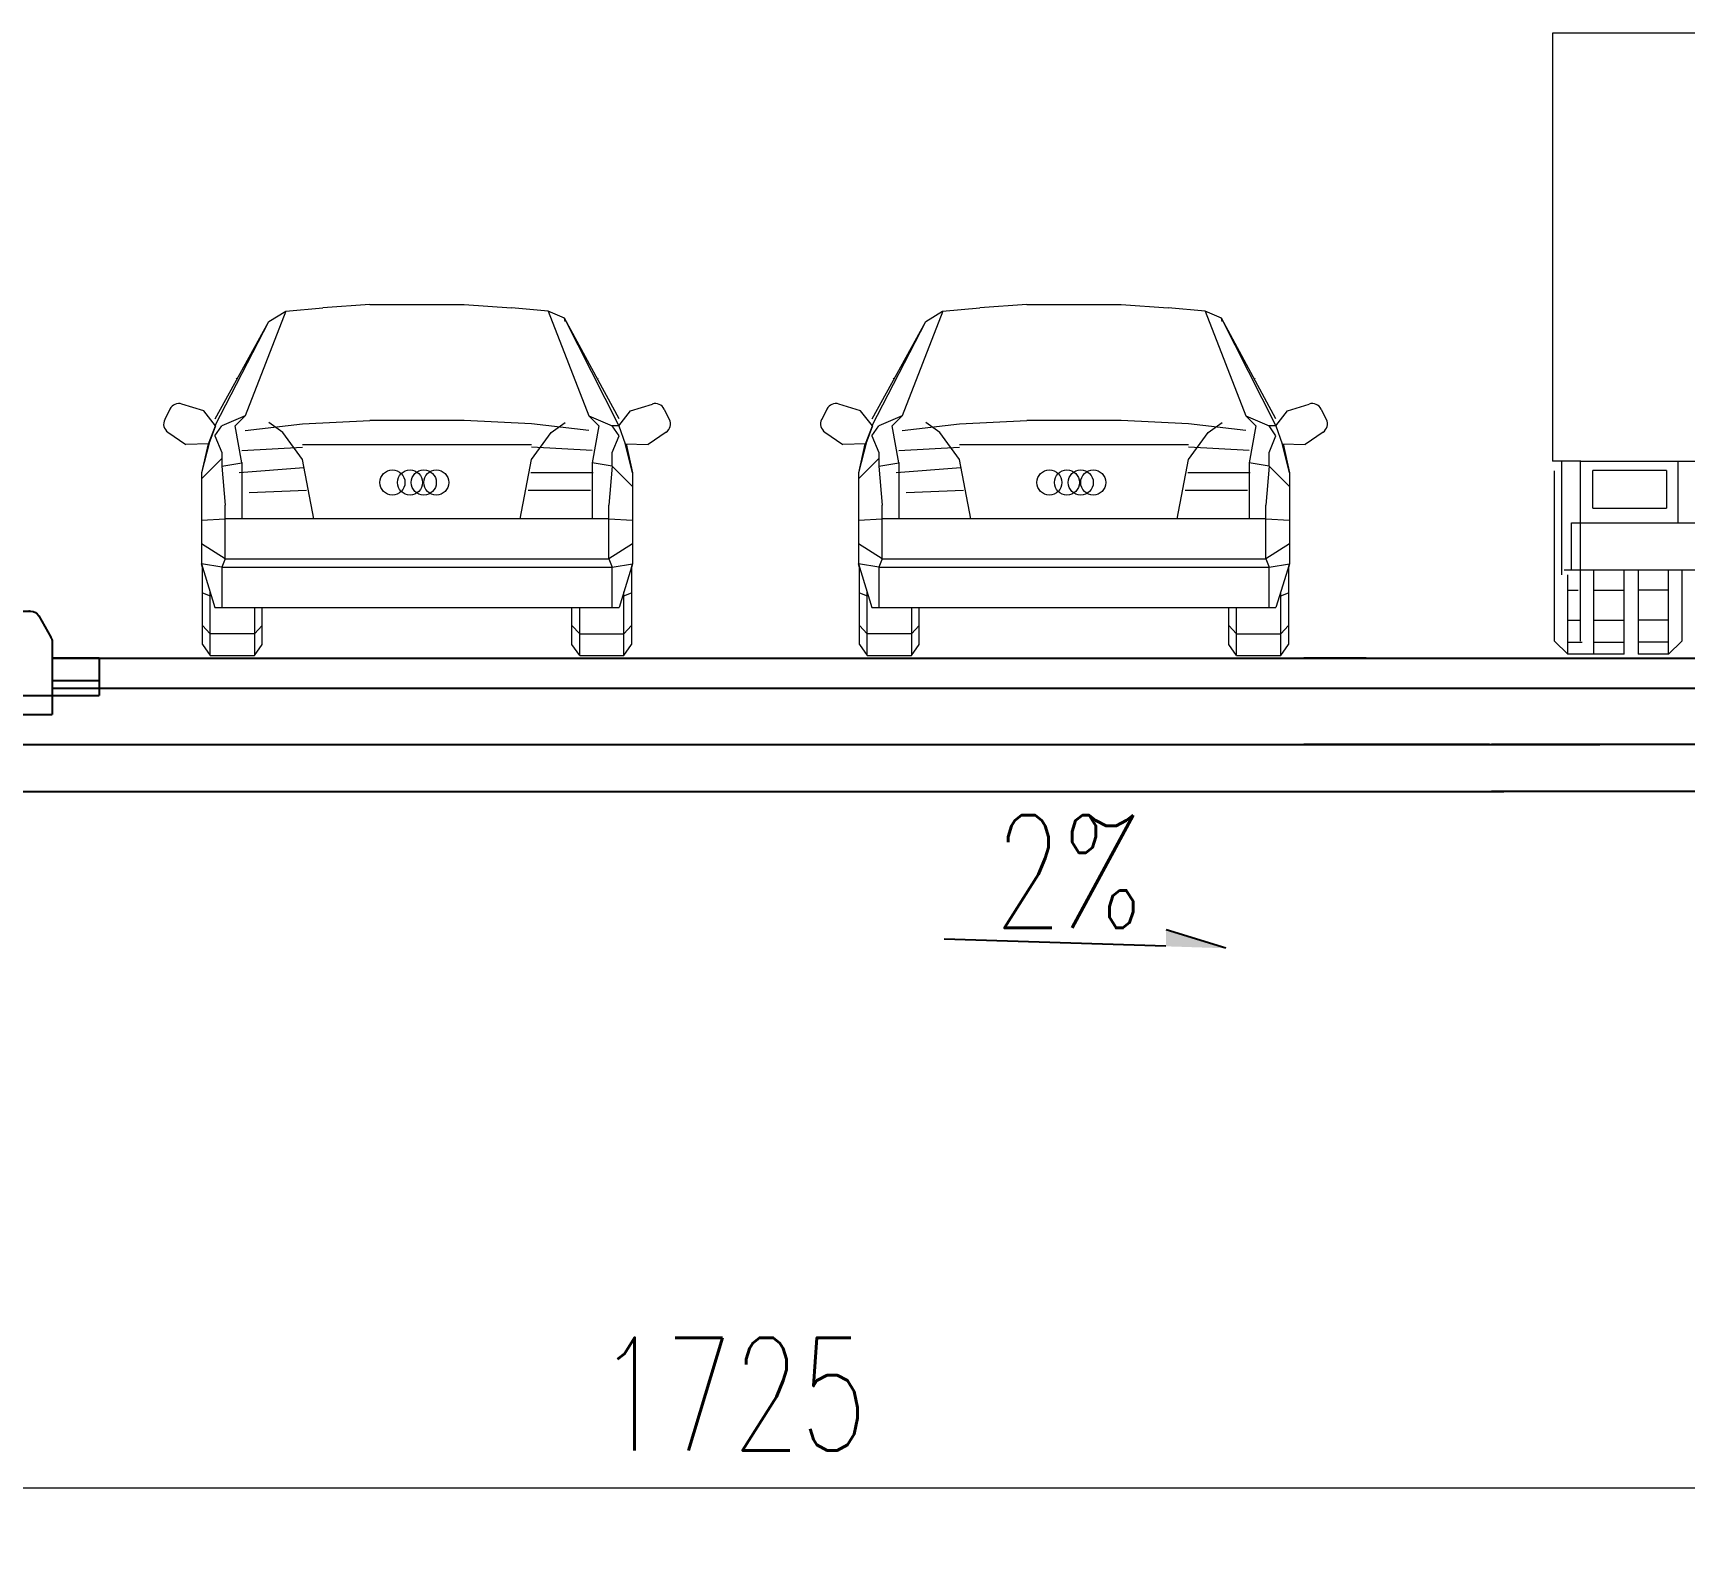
# Model space of a CAD drawing. Extents: x -1568 to -728, y -1287 to -990.
# Drawn here: x -906.44 to -862.44, y -1190.68 to -1149.93 of the extents above; entities that cross this region are included whole.
import ezdxf

# ---------------------------------------------------------------- set-up
doc = ezdxf.new("R2010")
doc.units = 0
doc.header["$LTSCALE"] = 5
doc.layers.get('0').update_dxf_attribs({"linetype": 'CONTINUOUS'})
doc.layers.get('Defpoints').update_dxf_attribs({"linetype": 'CONTINUOUS'})
doc.layers.add('PP-COM', color=7, linetype='CONTINUOUS')
doc.layers.add('文字', color=7, linetype='CONTINUOUS')
doc.layers.add('标注', color=4, linetype='CONTINUOUS', lineweight=15)
doc.layers.add('车人', color=7, linetype='CONTINUOUS', lineweight=9)
doc.styles.get("Standard").update_dxf_attribs({"font": 'simplex1.shx', "width": 0.7, "bigfont": 'hztxt.shx'})
doc.dimstyles.new('比例1：200', dxfattribs={"dimtxt": 3, "dimasz": 2, "dimexe": 2, "dimexo": 1, "dimgap": 1, "dimtad": 1, "dimlfac": 20, "dimzin": 13, "dimdsep": 46, "dimtxsty": 'Standard', "dimcen": -0.09, "dimclrd": 256, "dimclre": 256, "dimclrt": 7, "dimaunit": 1, "dimadec": 0, "dimazin": 2, "dimtfac": 0.0005, "dimtix": 1, "dimtmove": 2, "dimatfit": 3, "dimfxl": 0, "dimtolj": 1, "dimtzin": 13, "dimlwd": -1, "dimlwe": -1, "dimarcsym": 0})

# ---------------------------------------------------------------- blocks, each defined once
blk = doc.blocks.new('cs2')
for p, q in [((4729.919, 1071.662), (4729.598, 1071.096)), ((4730.588, 1071.789), (4730.136, 1071.789)), ((4730.588, 1071.789), (4730.588, 1069.539)), ((4729.565, 1070.973), (4729.565, 1069.039)), ((4730.588, 1069.539), (4729.565, 1069.539))]:
    blk.add_line(p, q)
for centre, start, end in [((4730.136, 1071.539), 90, 150.42), ((4729.815, 1070.973), 150.42, 180)]:
    blk.add_arc(centre, 0.25, start, end)
blk.add_point((4730.18, 1071.789))
blk = doc.blocks.new('car')
at = {"layer": '车人', "color": 143}
for p, q in [((-0.875, 2.294), (-0.628, 2.316)), ((-0.314, 2.338), (-0.628, 2.316)), ((-0.314, 2.338), (0.314, 2.338)), ((0.314, 2.338), (0.628, 2.316)), ((0.874, 2.294), (0.628, 2.316)), ((-1.345, 1.576), (-0.987, 2.226)), ((-1.344, 1.533), (-0.987, 2.226)), ((-0.874, 2.294), (-1.144, 1.598)), ((-0.987, 2.226), (-0.875, 2.294)), ((0.982, 2.248), (0.874, 2.294)), ((0.874, 2.294), (1.144, 1.598)), ((0.987, 2.226), (0.982, 2.248)), ((1.344, 1.533), (0.982, 2.248)), ((1.345, 1.576), (0.982, 2.248)), ((-1.201, 1.848), (-1.204, 1.843)), ((1.201, 1.848), (1.204, 1.843)), ((-1.421, 1.63), (-1.567, 1.675)), ((1.421, 1.63), (1.567, 1.675)), ((-1.646, 1.641), (-1.68, 1.572)), ((-1.343, 1.531), (-1.421, 1.63)), ((-1.144, 1.598), (-1.3, 1.531)), ((-1.211, 1.531), (-1.144, 1.598)), ((-1.144, 1.499), (-0.762, 1.544)), ((-0.894, 1.486), (-0.987, 1.553)), ((-0.762, 1.544), (-0.314, 1.566)), ((0.314, 1.566), (-0.314, 1.566)), ((0.762, 1.544), (0.314, 1.566)), ((1.144, 1.499), (0.762, 1.544)), ((0.894, 1.486), (0.987, 1.553)), ((1.211, 1.531), (1.144, 1.598)), ((1.144, 1.598), (1.3, 1.531)), ((1.343, 1.531), (1.421, 1.63)), ((1.646, 1.641), (1.68, 1.572)), ((-1.659, 1.488), (-1.54, 1.406)), ((-1.388, 1.411), (-1.343, 1.531)), ((-1.343, 1.531), (-1.387, 1.411)), ((-1.346, 1.463), (-1.3, 1.531)), ((-1.346, 1.463), (-1.3, 1.352)), ((-1.166, 1.284), (-1.211, 1.531)), ((-0.762, 1.306), (-0.894, 1.486)), ((0.762, 1.306), (0.894, 1.486)), ((1.211, 1.531), (1.166, 1.284)), ((1.345, 1.463), (1.3, 1.531)), ((1.343, 1.531), (1.3, 1.531)), ((1.3, 1.352), (1.345, 1.463)), ((1.343, 1.531), (1.387, 1.411)), ((1.659, 1.488), (1.54, 1.406)), ((-1.387, 1.411), (-1.54, 1.406)), ((-1.383, 1.424), (-1.435, 1.217)), ((-1.392, 1.41), (-1.435, 1.217)), ((-1.3, 1.352), (-1.3, 1.262)), ((-1.166, 1.367), (-0.762, 1.389)), ((-0.762, 1.406), (0.762, 1.406)), ((1.166, 1.367), (0.762, 1.389)), ((1.3, 1.262), (1.3, 1.352)), ((1.435, 1.217), (1.383, 1.424)), ((1.387, 1.411), (1.54, 1.406)), ((1.392, 1.41), (1.435, 1.217)), ((-1.3, 1.312), (-1.435, 1.177)), ((-1.435, 1.217), (-1.435, 0.612)), ((-1.3, 1.262), (-1.166, 1.284)), ((-1.3, 1.262), (-1.278, 1.003)), ((-1.166, 1.286), (-1.166, 0.912)), ((-0.687, 0.912), (-0.763, 1.306)), ((0.686, 0.912), (0.762, 1.306)), ((1.166, 1.286), (1.166, 0.912)), ((1.3, 1.262), (1.166, 1.284)), ((1.3, 1.262), (1.278, 1.003)), ((1.3, 1.262), (1.435, 1.127)), ((1.435, 1.217), (1.435, 0.612)), ((-1.278, 0.645), (-1.278, 1.003)), ((1.278, 0.645), (1.278, 1.003)), ((-1.435, 0.902), (-1.278, 0.912)), ((1.278, 0.912), (-1.278, 0.912)), ((1.278, 0.912), (1.435, 0.902)), ((-1.278, 0.645), (-1.435, 0.745)), ((1.435, 0.745), (1.278, 0.645)), ((-1.3, 0.589), (-1.435, 0.612)), ((-1.435, 0.612), (-1.428, 0.587)), ((-1.429, 0.587), (-1.435, 0.612)), ((-1.435, 0.612), (-1.346, 0.32)), ((-1.429, 0.074), (-1.429, 0.59)), ((-1.278, 0.645), (-1.3, 0.589)), ((-1.3, 0.589), (-1.3, 0.32)), ((-1.3, 0.589), (1.3, 0.589)), ((-1.278, 0.645), (1.278, 0.645)), ((1.278, 0.645), (1.3, 0.589)), ((1.3, 0.589), (1.435, 0.612)), ((1.3, 0.32), (1.3, 0.589)), ((1.435, 0.612), (1.345, 0.32)), ((1.435, 0.612), (1.428, 0.587)), ((1.428, 0.59), (1.428, 0.074)), ((1.429, 0.587), (1.435, 0.612)), ((-1.429, 0.419), (-1.378, 0.398)), ((-1.378, 0), (-1.378, 0.424)), ((-1.369, 0.398), (-1.378, 0.398)), ((1.377, 0.398), (1.369, 0.398)), ((1.377, 0), (1.377, 0.424)), ((1.377, 0.398), (1.428, 0.419)), ((-1.346, 0.32), (1.345, 0.32)), ((-1.083, 0.32), (-1.083, 0)), ((-1.032, 0.074), (-1.032, 0.32)), ((1.031, 0.074), (1.031, 0.32)), ((1.083, 0), (1.083, 0.32)), ((-1.429, 0.2), (-1.378, 0.146)), ((-1.083, 0.146), (-1.378, 0.146)), ((-1.032, 0.2), (-1.083, 0.146)), ((1.031, 0.2), (1.083, 0.146)), ((1.083, 0.146), (1.377, 0.146)), ((1.428, 0.2), (1.377, 0.146)), ((-1.429, 0.074), (-1.378, 0)), ((-1.378, 0), (-1.083, 0)), ((-1.083, 0), (-1.032, 0.074)), ((1.083, 0), (1.031, 0.074)), ((1.083, 0), (1.377, 0)), ((1.377, 0), (1.428, 0.074))]:
    blk.add_line(p, q, dxfattribs=at)
at = {"layer": '车人', "color": 143, "linetype": 'Continuous'}
for p, q in [((-1.185, 1.219), (-0.753, 1.252)), ((0.758, 1.219), (1.173, 1.219)), ((-1.118, 1.086), (-0.737, 1.103)), ((0.741, 1.103), (1.156, 1.103))]:
    blk.add_line(p, q, dxfattribs=at)
at = {"layer": '车人', "color": 143}
for centre in [(-0.164, 1.153), (-0.047, 1.153), (0.045, 1.153), (0.128, 1.153)]:
    blk.add_circle(centre, 0.0833, dxfattribs=at)
for centre, start, end in [((-1.586, 1.612), 72.6944, 153.6733), ((1.586, 1.612), 26.3267, 107.3056), ((-1.621, 1.543), 153.6733, 235.4221), ((1.621, 1.543), 304.5779, 26.3267)]:
    blk.add_arc(centre, 0.0667, start, end, dxfattribs=at)
blk = doc.blocks.new('carb')
at = {"layer": '车人', "color": 143}
for p, q in [((-1.517, 4.136), (-1.517, 1.286)), ((1.518, 4.136), (-1.517, 4.136)), ((1.518, 4.136), (1.518, 1.286)), ((-1.328, 1.286), (-1.517, 1.286)), ((-1.504, 0.087), (-1.504, 1.22)), ((-1.454, 0.528), (-1.454, 1.286)), ((-1.33, 0.087), (-1.33, 1.286)), ((-0.758, 1.223), (-1.248, 1.223)), ((-1.248, 0.971), (-1.248, 1.223)), ((-0.758, 1.223), (-0.758, 0.971)), ((-0.68, 0.875), (-0.68, 1.286)), ((-0.537, 1.286), (-0.537, 1.018)), ((0.537, 1.018), (0.537, 1.286)), ((0.68, 0.875), (0.68, 1.286)), ((0.759, 1.223), (0.759, 0.971)), ((0.759, 1.223), (1.249, 1.223)), ((1.249, 1.223), (1.249, 0.971)), ((1.328, 0.087), (1.328, 1.286)), ((1.518, 1.286), (1.329, 1.286)), ((1.455, 0.528), (1.455, 1.286)), ((1.504, 0.087), (1.504, 1.22)), ((-0.537, 1.018), (0.537, 1.018)), ((-1.248, 0.971), (-0.758, 0.971)), ((0.759, 0.971), (1.249, 0.971)), ((-1.391, 0.875), (1.391, 0.875)), ((-1.391, 0.559), (-1.391, 0.875)), ((-1.331, 0.875), (-1.329, 0.878)), ((1.33, 0.878), (1.332, 0.875)), ((1.391, 0.559), (1.391, 0.875)), ((1.44, 0.559), (-1.44, 0.559)), ((-1.241, 0), (-1.241, 0.559)), ((-1.039, 0), (-1.039, 0.559)), ((-0.947, 0.559), (-0.947, 0)), ((-0.745, 0), (-0.745, 0.559)), ((-0.656, 0.559), (-0.656, 0.087)), ((0.656, 0.559), (0.656, 0.087)), ((0.745, 0.559), (0.745, 0)), ((0.947, 0), (0.947, 0.559)), ((1.039, 0.559), (1.039, 0)), ((1.241, 0), (1.241, 0.559)), ((-1.415, 0), (-1.415, 0.527)), ((1.415, 0.527), (1.415, 0)), ((-1.415, 0.427), (-1.346, 0.427)), ((-1.241, 0.427), (-1.039, 0.427)), ((-0.745, 0.427), (-0.947, 0.427)), ((0.745, 0.427), (0.947, 0.427)), ((1.039, 0.427), (1.241, 0.427)), ((1.415, 0.427), (1.347, 0.427)), ((-1.415, 0.227), (-1.33, 0.227)), ((-1.241, 0.227), (-1.039, 0.227)), ((-0.745, 0.227), (-0.947, 0.227)), ((0.745, 0.227), (0.947, 0.227)), ((1.039, 0.227), (1.241, 0.227)), ((1.415, 0.227), (1.33, 0.227)), ((-1.504, 0.087), (-1.415, 0)), ((-1.415, 0.079), (-1.32, 0.079)), ((-1.039, 0), (-1.415, 0)), ((-1.241, 0.079), (-1.039, 0.079)), ((-0.745, 0.079), (-0.947, 0.079)), ((-0.745, 0), (-0.947, 0)), ((-0.656, 0.087), (-0.745, 0)), ((0.656, 0.087), (0.745, 0)), ((0.745, 0.079), (0.947, 0.079)), ((0.947, 0), (0.745, 0)), ((1.241, 0.079), (1.039, 0.079)), ((1.415, 0), (1.039, 0)), ((1.321, 0.079), (1.415, 0.079)), ((1.504, 0.087), (1.415, 0))]:
    blk.add_line(p, q, dxfattribs=at)
at = {"layer": '车人', "color": 143, "linetype": 'Continuous'}
for p, q in [((0, 4.136), (0, 1.286)), ((-1.33, 1.286), (1.455, 1.286))]:
    blk.add_line(p, q, dxfattribs=at)
blk = doc.blocks.new('*D129')
at = {"layer": 'Defpoints', "color": 0}
for p in [(-930.934, -1185.313), (-844.684, -1185.313), (-844.684, -1188.679)]:
    blk.add_point(p, dxfattribs=at)
at = {"layer": '标注'}
for p, q in [((-930.934, -1186.313), (-930.934, -1190.679)), ((-844.684, -1186.313), (-844.684, -1190.679)), ((-928.934, -1188.679), (-846.684, -1188.679))]:
    blk.add_line(p, q, dxfattribs=at)
for points in [[(-928.934, -1188.345), (-928.934, -1189.012), (-930.934, -1188.679)], [(-846.684, -1188.345), (-846.684, -1189.012), (-844.684, -1188.679)]]:
    blk.add_solid(points, dxfattribs=at)
at = {"layer": '标注', "color": 7, "insert": (-887.809, -1186.179), "char_height": 3, "attachment_point": 5}
blk.add_mtext('\\A1;1725', dxfattribs=at)

msp = doc.modelspace()

# ---------------------------------------------------------------- linework, layer by layer
for p, q in [((-905.93411, -1166.57491), (-905.93411, -1167.87491)), ((-904.68411, -1166.57491), (-905.93411, -1166.57491)), ((-905.93411, -1166.579), (-847.18411, -1166.579)), ((-904.68411, -1166.57491), (-904.68411, -1166.72491)), ((-904.68411, -1166.57491), (-904.68411, -1166.77491)), ((-904.68411, -1166.57491), (-904.68411, -1167.17491)), ((-904.68411, -1166.77491), (-904.68411, -1166.97491)), ((-904.68411, -1166.97491), (-904.68411, -1167.52491)), ((-870.93411, -1166.579), (-872.59488, -1166.579)), ((-905.93411, -1167.17491), (-904.68411, -1167.17491)), ((-905.93411, -1167.379), (-848.43411, -1167.379)), ((-904.68411, -1167.07491), (-904.68411, -1167.37491)), ((-904.68411, -1167.17491), (-904.68411, -1167.57491)), ((-904.68411, -1167.37491), (-904.68411, -1167.57491)), ((-905.93411, -1167.57491), (-904.68411, -1167.57491)), ((-907.43411, -1168.07491), (-905.93411, -1168.07491)), ((-907.93525, -1168.879), (-867.26379, -1168.879)), ((-905.93411, -1168.879), (-864.70593, -1168.879)), ((-867.6423, -1168.879), (-872.59488, -1168.879)), ((-872.59488, -1168.879), (-872.59488, -1168.879)), ((-871.49982, -1168.879), (-872.26379, -1168.879)), ((-845.1423, -1168.879), (-867.59488, -1168.879)), ((-907.93525, -1170.129), (-867.26379, -1170.129)), ((-845.1423, -1170.129), (-867.59488, -1170.129))]:
    msp.add_line(p, q)
at = {"linetype": 'Continuous'}
for p, q in [((-869.68411, -1166.579), (-869.68411, -1166.579)), ((-905.93411, -1167.17491), (-905.93411, -1167.17491)), ((-905.93411, -1167.67491), (-905.93411, -1167.67491))]:
    msp.add_line(p, q, dxfattribs=at)
at = {"layer": '文字', "ltscale": 10}
for p, q in [((-874.66411, -1174.30546), (-876.25765, -1173.81008)), ((-876.26517, -1174.25327), (-882.17311, -1174.06069))]:
    msp.add_line(p, q, dxfattribs=at)
msp.add_solid([(-874.66411, -1174.30546), (-876.25765, -1173.81008), (-876.26517, -1174.25327)], dxfattribs=at)

# ---------------------------------------------------------------- block references
at = {"xscale": 3.999999999999545, "yscale": 3.999999999999773, "zscale": 4}
for p in [(-896.21247, -1166.5105), (-878.71247, -1166.5105)]:
    msp.add_blockref('car', p, dxfattribs=at)
at = {"layer": 'PP-COM', "xscale": -1}
msp.add_blockref('cs2', (3823.63084, -2237.11394), dxfattribs=at)
at = {"layer": '车人', "xscale": 3.999999999999545, "yscale": 3.999999999999773, "zscale": 4}
msp.add_blockref('carb', (-859.89959, -1166.47005), dxfattribs=at)

# ---------------------------------------------------------------- texts
at = {"layer": '文字', "width": 0.7}
msp.add_text('2%', height=3, dxfattribs=at).set_placement((-880.83037, -1173.76207))

# ---------------------------------------------------------------- dimensions: what is measured, and where the dimension line sits
at = {"layer": '标注'}
dim = msp.add_linear_dim(base=(-844.68411, -1188.67854), p1=(-930.93411, -1185.31251), p2=(-844.68411, -1185.31251), angle=180, dimstyle='比例1：200', dxfattribs=at)
dim.commit()
dim.dimension.update_dxf_attribs({"geometry": '*D129', "text_midpoint": (-887.80911, -1186.17854)})

doc.saveas('drawing.dxf')
